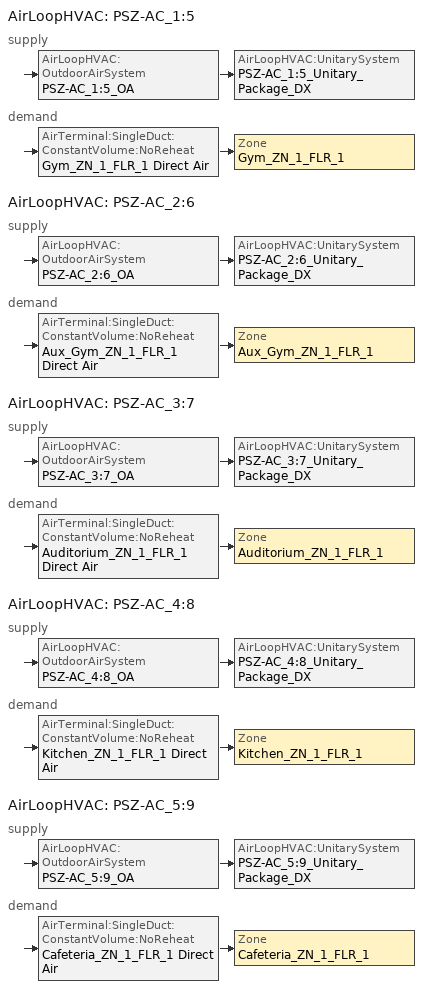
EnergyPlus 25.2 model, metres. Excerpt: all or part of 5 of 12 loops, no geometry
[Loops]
AirLoopHVAC 'PSZ-AC_1:5'
 supply: AirLoopHVAC:OutdoorAirSystem 'PSZ-AC_1:5_OA' > AirLoopHVAC:UnitarySystem 'PSZ-AC_1:5_Unitary_Package_DX'
 demand: AirTerminal:SingleDuct:ConstantVolume:NoReheat 'Gym_ZN_1_FLR_1 Direct Air' > Zone 'Gym_ZN_1_FLR_1'
AirLoopHVAC 'PSZ-AC_2:6'
 supply: AirLoopHVAC:OutdoorAirSystem 'PSZ-AC_2:6_OA' > AirLoopHVAC:UnitarySystem 'PSZ-AC_2:6_Unitary_Package_DX'
 demand: AirTerminal:SingleDuct:ConstantVolume:NoReheat 'Aux_Gym_ZN_1_FLR_1 Direct Air' > Zone 'Aux_Gym_ZN_1_FLR_1'
AirLoopHVAC 'PSZ-AC_3:7'
 supply: AirLoopHVAC:OutdoorAirSystem 'PSZ-AC_3:7_OA' > AirLoopHVAC:UnitarySystem 'PSZ-AC_3:7_Unitary_Package_DX'
 demand: AirTerminal:SingleDuct:ConstantVolume:NoReheat 'Auditorium_ZN_1_FLR_1 Direct Air' > Zone 'Auditorium_ZN_1_FLR_1'
AirLoopHVAC 'PSZ-AC_4:8'
 supply: AirLoopHVAC:OutdoorAirSystem 'PSZ-AC_4:8_OA' > AirLoopHVAC:UnitarySystem 'PSZ-AC_4:8_Unitary_Package_DX'
 demand: AirTerminal:SingleDuct:ConstantVolume:NoReheat 'Kitchen_ZN_1_FLR_1 Direct Air' > Zone 'Kitchen_ZN_1_FLR_1'
AirLoopHVAC 'PSZ-AC_5:9'
 supply: AirLoopHVAC:OutdoorAirSystem 'PSZ-AC_5:9_OA' > AirLoopHVAC:UnitarySystem 'PSZ-AC_5:9_Unitary_Package_DX'
 demand: AirTerminal:SingleDuct:ConstantVolume:NoReheat 'Cafeteria_ZN_1_FLR_1 Direct Air' > Zone 'Cafeteria_ZN_1_FLR_1'
[AirLoopHVAC] Design supply air flow rate=Autosize
PSZ-AC_1:5; PSZ-AC_2:6; PSZ-AC_3:7; PSZ-AC_4:8; PSZ-AC_5:9
[AirLoopHVAC:UnitarySystem] Availability schedule=ALWAYS_ON; Control type=Load; Cooling supply air flow rate=Autosize; Cooling supply air flow rate method=SupplyAirFlowRate; Dehumidification control type=None; Dx heating coil sizing ratio=1; Fan placement=DrawThrough; Heating supply air flow rate=Autosize; Heating supply air flow rate method=SupplyAirFlowRate; Latent load control=SensibleOnlyLoadControl; Maximum supply air temperature=Autosize; Minimum supply air temperature=2; No load supply air flow rate=Autosize; No load supply air flow rate control set to low speed=No; No load supply air flow rate method=SupplyAirFlowRate; Supply air fan operating mode schedule=HVACOperationSchd; Use doas dx cooling coil=No
Name | Controlling zone or thermostat location | Cooling coil | Design specification multispeed object | Heating coil | Supply fan
PSZ-AC_1:5_Unitary_Package_DX | Gym_ZN_1_FLR_1 | PSZ-AC_1:5_CoolC DXCoil | PSZ-AC_1:5_Unitary_Package_DX_Perf | PSZ-AC_1:5_HeatC | PSZ-AC_1:5_addAQ Fan
PSZ-AC_2:6_Unitary_Package_DX | Aux_Gym_ZN_1_FLR_1 | PSZ-AC_2:6_CoolC DXCoil | PSZ-AC_2:6_Unitary_Package_DX_Perf | PSZ-AC_2:6_HeatC | PSZ-AC_2:6_addAQ Fan
PSZ-AC_3:7_Unitary_Package_DX | Auditorium_ZN_1_FLR_1 | PSZ-AC_3:7_CoolC DXCoil | PSZ-AC_3:7_Unitary_Package_DX_Perf | PSZ-AC_3:7_HeatC | PSZ-AC_3:7_addAQ Fan
PSZ-AC_4:8_Unitary_Package_DX | Kitchen_ZN_1_FLR_1 | PSZ-AC_4:8_CoolC DXCoil | PSZ-AC_4:8_Unitary_Package_DX_Perf | PSZ-AC_4:8_HeatC | PSZ-AC_4:8_addAQ Fan
PSZ-AC_5:9_Unitary_Package_DX | Cafeteria_ZN_1_FLR_1 | PSZ-AC_5:9_CoolC DXCoil | PSZ-AC_5:9_Unitary_Package_DX_Perf | PSZ-AC_5:9_HeatC | PSZ-AC_5:9_addAQ Fan
[AirTerminal:SingleDuct:ConstantVolume:NoReheat] Availability schedule=ALWAYS_ON; Maximum air flow rate=Autosize
Auditorium_ZN_1_FLR_1 Direct Air; Aux_Gym_ZN_1_FLR_1 Direct Air; Cafeteria_ZN_1_FLR_1 Direct Air; Gym_ZN_1_FLR_1 Direct Air; Kitchen_ZN_1_FLR_1 Direct Air
[Coil:Cooling:DX:MultiSpeed] 2017 speed 1 rated evaporator fan power per volume flow rate=0; 2017 speed 2 rated evaporator fan power per volume flow rate=0; 2023 speed 1 rated evaporator fan power per volume flow rate=934.4; 2023 speed 2 rated evaporator fan power per volume flow rate=934.4; Apply latent degradation to speeds greater than 1=No; Apply part load fraction to speeds greater than 1=No; Availability schedule=ALWAYS_ON; Basin heater setpoint temperature=2; Condenser type=AirCooled; Fuel type=Electricity; Maximum outdoor dry bulb temperature for crankcase heater operation=10; Number of speeds=2; Speed 1 energy input ratio function of flow fraction curve=PSZ-AC_CoolCLennoxStandard10Ton_TGA120S2B_EIRFFF; Speed 1 energy input ratio function of temperature curve=PSZ-AC_CoolCLennoxStandard10Ton_TGA120S2B_EIRFT; Speed 1 evaporative condenser effectiveness=0.9; Speed 1 part load fraction correlation curve=PSZ-AC_CoolCLennoxStandard10Ton_TGA120S2B_PLR; Speed 1 rated waste heat fraction of power input=0.2; Speed 1 total cooling capacity function of flow fraction curve=PSZ-AC_CoolCLennoxStandard10Ton_TGA120S2B_CapFF; Speed 1 total cooling capacity function of temperature curve=PSZ-AC_CoolCLennoxStandard10Ton_TGA120S2B_CapFT; Speed 2 energy input ratio function of flow fraction curve=PSZ-AC_CoolCLennoxStandard10Ton_TGA120S2B_EIRFFF; Speed 2 energy input ratio function of temperature curve=PSZ-AC_CoolCLennoxStandard10Ton_TGA120S2B_EIRFT; Speed 2 evaporative condenser effectiveness=0.9; Speed 2 part load fraction correlation curve=PSZ-AC_CoolCLennoxStandard10Ton_TGA120S2B_PLR; Speed 2 rated waste heat fraction of power input=0.2; Speed 2 total cooling capacity function of flow fraction curve=PSZ-AC_CoolCLennoxStandard10Ton_TGA120S2B_CapFF; Speed 2 total cooling capacity function of temperature curve=PSZ-AC_CoolCLennoxStandard10Ton_TGA120S2B_CapFT
Name | Speed 1 gross rated cooling cop | Speed 1 gross rated sensible heat ratio | Speed 1 gross rated total cooling capacity | Speed 1 rated air flow rate | Speed 2 gross rated cooling cop | Speed 2 gross rated sensible heat ratio | Speed 2 gross rated total cooling capacity | Speed 2 rated air flow rate
PSZ-AC_1:5_CoolC DXCoil | 3.39929 | 0.74066 | 44554.25 | 3.02256 | 3.39929 | 0.74066 | 89108.5 | 4.53384
PSZ-AC_2:6_CoolC DXCoil | 3.39929 | 0.77223 | 36160.7 | 2.70328 | 3.39929 | 0.77223 | 72321.43 | 4.05492
PSZ-AC_3:7_CoolC DXCoil | 3.39929 | 0.69877 | 47221.8 | 2.77025 | 3.39929 | 0.69877 | 94443.57 | 4.15537
PSZ-AC_4:8_CoolC DXCoil | 3.79883 | 0.75646 | 18202.75 | 1.29789 | 3.79883 | 0.75646 | 36405.5 | 1.94683
PSZ-AC_5:9_CoolC DXCoil | 3.73224 | 0.69877 | 33499.4 | 1.96523 | 3.73224 | 0.69877 | 66998.73 | 2.94784
[Coil:Heating:Fuel] Availability schedule=ALWAYS_ON; Burner efficiency=0.8; Fuel type=NaturalGas; Nominal capacity=Autosize
PSZ-AC_1:5_HeatC; PSZ-AC_2:6_HeatC; PSZ-AC_3:7_HeatC; PSZ-AC_4:8_HeatC; PSZ-AC_5:9_HeatC
[Controller:MechanicalVentilation] Availability schedule=MinOA_MotorizedDamper_Sched; Demand controlled ventilation=Yes; System outdoor air method=ZoneSum
Name | Zone or zonelist name 1 | Design specification outdoor air object name 1 | Design specification zone air distribution object name 1
Auditorium VentControl | Auditorium_ZN_1_FLR_1 | CM DSOA Auditorium_ZN_1_FLR_1 | CM DSZAD Auditorium_ZN_1_FLR_1
Aux Gym Vent Control | Aux_Gym_ZN_1_FLR_1 | CM DSOA Aux_Gym_ZN_1_FLR_1 | CM DSZAD Aux_Gym_ZN_1_FLR_1
Cafeteria Vent Control | Cafeteria_ZN_1_FLR_1 | CM DSOA Cafeteria_ZN_1_FLR_1 | CM DSZAD Cafeteria_ZN_1_FLR_1
[Controller:OutdoorAir] Economizer control action type=ModulateFlow; Economizer control type=DifferentialDryBulb; Lockout type=LockoutWithHeating; Maximum outdoor air flow rate=Autosize; Minimum limit type=FixedMinimum
Name | Minimum outdoor air flow rate | Minimum outdoor air schedule | Mechanical ventilation controller
PSZ-AC_1:5_OA_Controller | Autosize | MinOA_MotorizedDamper_Sched
PSZ-AC_2:6_OA_Controller | 0 | MinOA_MotorizedDamper_Sched | Aux Gym Vent Control
PSZ-AC_3:7_OA_Controller | 0 | MinOA_MotorizedDamper_Sched | Auditorium VentControl
PSZ-AC_4:8_OA_Controller | Autosize | Kitchen_Exhaust_SCH
PSZ-AC_5:9_OA_Controller | 0 | MinOA_MotorizedDamper_Sched | Cafeteria Vent Control
[DesignSpecification:OutdoorAir]
Name | Outdoor air flow per person | Outdoor air flow per zone floor area | Outdoor air method | Outdoor air flow per zone
CM DSOA Auditorium_ZN_1_FLR_1 | 0.0023596 | 0.000304781 | Sum
CM DSOA Aux_Gym_ZN_1_FLR_1 | 0 | 0.00152391 | Sum
CM DSOA Cafeteria_ZN_1_FLR_1 | 0.0035394 | 0.000914343 | Sum
SZ DSOA Auditorium_ZN_1_FLR_1 |  | 0.00411454 | Flow/Area
SZ DSOA Aux_Gym_ZN_1_FLR_1 |  | 0.00152391 | Flow/Area
SZ DSOA Cafeteria_ZN_1_FLR_1 |  | 0.0047241 | Flow/Area
SZ DSOA Gym_ZN_1_FLR_1 |  | 0.00152399 | Flow/Area
SZ DSOA Kitchen_ZN_1_FLR_1 |  | 0.00117818 | Maximum | 0.25438
[DesignSpecification:ZoneAirDistribution] Zone air distribution effectiveness in cooling mode=1; Zone air distribution effectiveness in heating mode=1
CM DSZAD Auditorium_ZN_1_FLR_1; CM DSZAD Aux_Gym_ZN_1_FLR_1; CM DSZAD Cafeteria_ZN_1_FLR_1
[EnergyManagementSystem:InternalVariable] Internal data type=Zone Floor Area
Name | Internal data index key
AUDITORIUM_ZN_1_FLR_1_Area | AUDITORIUM_ZN_1_FLR_1
AUX_GYM_ZN_1_FLR_1_Area | AUX_GYM_ZN_1_FLR_1
Cafeteria_ZN_1_FLR_1_Area | Cafeteria_ZN_1_FLR_1
Gym_ZN_1_FLR_1_Area | Gym_ZN_1_FLR_1
Kitchen_ZN_1_FLR_1_Area | Kitchen_ZN_1_FLR_1
[EnergyManagementSystem:Program]
SET_mCl1_Pod_1_ZN_1_FLR_2_Light_EMS_Program: SET mCl1_Pod_1_ZN_1_FLR_2_LSr_IP=0.093*mCl1_Pod_1_ZN_1_FLR_2_LSr/mCl1_Pod_1_ZN_1_FLR_2_Area; IF (mCl1_Pod_1_ZN_1_FLR_2_OSr <= 0) && (mCl1_Pod_1_ZN_1_FLR_2_LSr_IP >= 0.02); SET mCl1_Pod_1_ZN_1_FLR_2_LAr = 0.02*mCl1_Pod_1_ZN_1_FLR_2_Area/0.09290304; ELSE; SET mCl1_Pod_1_ZN_1_FLR_2_LAr = NULL; ENDIF
SET_mCl1_Pod_2_ZN_1_FLR_1_Light_EMS_Program: SET mCl1_Pod_2_ZN_1_FLR_1_LSr_IP=0.093*mCl1_Pod_2_ZN_1_FLR_1_LSr/mCl1_Pod_2_ZN_1_FLR_1_Area; IF (mCl1_Pod_2_ZN_1_FLR_1_OSr <= 0) && (mCl1_Pod_2_ZN_1_FLR_1_LSr_IP >= 0.02); SET mCl1_Pod_2_ZN_1_FLR_1_LAr = 0.02*mCl1_Pod_2_ZN_1_FLR_1_Area/0.09290304; ELSE; SET mCl1_Pod_2_ZN_1_FLR_1_LAr = NULL; ENDIF
SET_mCl1_Pod_2_ZN_1_FLR_2_Light_EMS_Program: SET mCl1_Pod_2_ZN_1_FLR_2_LSr_IP=0.093*mCl1_Pod_2_ZN_1_FLR_2_LSr/mCl1_Pod_2_ZN_1_FLR_2_Area; IF (mCl1_Pod_2_ZN_1_FLR_2_OSr <= 0) && (mCl1_Pod_2_ZN_1_FLR_2_LSr_IP >= 0.02); SET mCl1_Pod_2_ZN_1_FLR_2_LAr = 0.02*mCl1_Pod_2_ZN_1_FLR_2_Area/0.09290304; ELSE; SET mCl1_Pod_2_ZN_1_FLR_2_LAr = NULL; ENDIF
SET_mCl1_Pod_3_ZN_1_FLR_1_Light_EMS_Program: SET mCl1_Pod_3_ZN_1_FLR_1_LSr_IP=0.093*mCl1_Pod_3_ZN_1_FLR_1_LSr/mCl1_Pod_3_ZN_1_FLR_1_Area; IF (mCl1_Pod_3_ZN_1_FLR_1_OSr <= 0) && (mCl1_Pod_3_ZN_1_FLR_1_LSr_IP >= 0.02); SET mCl1_Pod_3_ZN_1_FLR_1_LAr = 0.02*mCl1_Pod_3_ZN_1_FLR_1_Area/0.09290304; ELSE; SET mCl1_Pod_3_ZN_1_FLR_1_LAr = NULL; ENDIF
SET_mCl1_Pod_3_ZN_1_FLR_2_Light_EMS_Program: SET mCl1_Pod_3_ZN_1_FLR_2_LSr_IP=0.093*mCl1_Pod_3_ZN_1_FLR_2_LSr/mCl1_Pod_3_ZN_1_FLR_2_Area; IF (mCl1_Pod_3_ZN_1_FLR_2_OSr <= 0) && (mCl1_Pod_3_ZN_1_FLR_2_LSr_IP >= 0.02); SET mCl1_Pod_3_ZN_1_FLR_2_LAr = 0.02*mCl1_Pod_3_ZN_1_FLR_2_Area/0.09290304; ELSE; SET mCl1_Pod_3_ZN_1_FLR_2_LAr = NULL; ENDIF
SET_mCl2_Pod_1_ZN_1_FLR_1_Light_EMS_Program: SET mCl2_Pod_1_ZN_1_FLR_1_LSr_IP=0.093*mCl2_Pod_1_ZN_1_FLR_1_LSr/mCl2_Pod_1_ZN_1_FLR_1_Area; IF (mCl2_Pod_1_ZN_1_FLR_1_OSr <= 0) && (mCl2_Pod_1_ZN_1_FLR_1_LSr_IP >= 0.02); SET mCl2_Pod_1_ZN_1_FLR_1_LAr = 0.02*mCl2_Pod_1_ZN_1_FLR_1_Area/0.09290304; ELSE; SET mCl2_Pod_1_ZN_1_FLR_1_LAr = NULL; ENDIF
SET_mCl2_Pod_1_ZN_1_FLR_2_Light_EMS_Program: SET mCl2_Pod_1_ZN_1_FLR_2_LSr_IP=0.093*mCl2_Pod_1_ZN_1_FLR_2_LSr/mCl2_Pod_1_ZN_1_FLR_2_Area; IF (mCl2_Pod_1_ZN_1_FLR_2_OSr <= 0) && (mCl2_Pod_1_ZN_1_FLR_2_LSr_IP >= 0.02); SET mCl2_Pod_1_ZN_1_FLR_2_LAr = 0.02*mCl2_Pod_1_ZN_1_FLR_2_Area/0.09290304; ELSE; SET mCl2_Pod_1_ZN_1_FLR_2_LAr = NULL; ENDIF
SET_mCl2_Pod_2_ZN_1_FLR_1_Light_EMS_Program: SET mCl2_Pod_2_ZN_1_FLR_1_LSr_IP=0.093*mCl2_Pod_2_ZN_1_FLR_1_LSr/mCl2_Pod_2_ZN_1_FLR_1_Area; IF (mCl2_Pod_2_ZN_1_FLR_1_OSr <= 0) && (mCl2_Pod_2_ZN_1_FLR_1_LSr_IP >= 0.02); SET mCl2_Pod_2_ZN_1_FLR_1_LAr = 0.02*mCl2_Pod_2_ZN_1_FLR_1_Area/0.09290304; ELSE; SET mCl2_Pod_2_ZN_1_FLR_1_LAr = NULL; ENDIF
SET_mCl2_Pod_2_ZN_1_FLR_2_Light_EMS_Program: SET mCl2_Pod_2_ZN_1_FLR_2_LSr_IP=0.093*mCl2_Pod_2_ZN_1_FLR_2_LSr/mCl2_Pod_2_ZN_1_FLR_2_Area; IF (mCl2_Pod_2_ZN_1_FLR_2_OSr <= 0) && (mCl2_Pod_2_ZN_1_FLR_2_LSr_IP >= 0.02); SET mCl2_Pod_2_ZN_1_FLR_2_LAr = 0.02*mCl2_Pod_2_ZN_1_FLR_2_Area/0.09290304; ELSE; SET mCl2_Pod_2_ZN_1_FLR_2_LAr = NULL; ENDIF
SET_mCl2_Pod_3_ZN_1_FLR_1_Light_EMS_Program: SET mCl2_Pod_3_ZN_1_FLR_1_LSr_IP=0.093*mCl2_Pod_3_ZN_1_FLR_1_LSr/mCl2_Pod_3_ZN_1_FLR_1_Area; IF (mCl2_Pod_3_ZN_1_FLR_1_OSr <= 0) && (mCl2_Pod_3_ZN_1_FLR_1_LSr_IP >= 0.02); SET mCl2_Pod_3_ZN_1_FLR_1_LAr = 0.02*mCl2_Pod_3_ZN_1_FLR_1_Area/0.09290304; ELSE; SET mCl2_Pod_3_ZN_1_FLR_1_LAr = NULL; ENDIF
SET_mCl2_Pod_3_ZN_1_FLR_2_Light_EMS_Program: SET mCl2_Pod_3_ZN_1_FLR_2_LSr_IP=0.093*mCl2_Pod_3_ZN_1_FLR_2_LSr/mCl2_Pod_3_ZN_1_FLR_2_Area; IF (mCl2_Pod_3_ZN_1_FLR_2_OSr <= 0) && (mCl2_Pod_3_ZN_1_FLR_2_LSr_IP >= 0.02); SET mCl2_Pod_3_ZN_1_FLR_2_LAr = 0.02*mCl2_Pod_3_ZN_1_FLR_2_Area/0.09290304; ELSE; SET mCl2_Pod_3_ZN_1_FLR_2_LAr = NULL; ENDIF
SetBoilerCurve: IF BoilerPLR >= PLRx; IF BoilerType == 1; SET BoilerCurve = 0.975 + 0.305*BoilerPLR - 0.527*(BoilerPLR^2) + 0.249*(BoilerPLR^3); ELSE; SET BoilerCurve = 0.907 + 0.320*BoilerPLR - 0.420*(BoilerPLR^2) + 0.193*(BoilerPLR^3); ENDIF; ELSE; IF BoilerPLR == 0; SET BoilerCurve = NULL; ELSE; IF BoilerPLR <0.05; SET BoilerCurve = (0.05/(0.05 + SkinLossRate)) * (Ecx/EtRated); ELSE; SET BoilerCurve = (BoilerPLR/(BoilerPLR + SkinLossRate)) * (Ecx/EtRated); ENDIF; ENDIF; ENDIF
SetBoilerPar: SET CapRated =  653780.42; SET EtRated =  0.8; SET CapRated = (CapRated *3.412)/1000; SET SkinLossRate = 0.02; SET BoilerType = 1; IF BoilerType  == 1; IF CapRated >10000; SET PLRx = 0.2; ELSEIF CapRated >5000; SET PLRx = 0.25; ELSEIF CapRated >1000; SET PLRx = 0.33; ELSE; SET BoilerType = 2; SET PLRx = 0.2; ENDIF; ELSE; SET PLRx = 0.2; ENDIF; IF BoilerType == 1; SET CurveX = 0.975 + 0.305 * PLRx - 0.527 * (PLRx^2) + 0.249 * (PLRx^3); ELSE; SET CurveX = 0.907 + 0.320 * PLRx - 0.420 * (PLRx^2) + 0.193 * (PLRx^3); ENDIF; SET LoadX = CapRated * PLRx; SET Etx = CurveX * EtRated; SET InputEx = LoadX/Etx; SET SkinEx = CapRated * SkinLossRate; SET Ecx = (LoadX + SkinEx)/InputEx
Transformer_Load_Prog: SET Wired_LTG = Facility_Int_LTG*0.0194
[EnergyManagementSystem:ProgramCallingManager]
BoilerCurveManager: InsideHVACSystemIterationLoop; SetBoilerCurve
BoilerParManager: BeginNewEnvironment; SetBoilerPar
OA_BASED_OPTIMUM_START_EMS_Program Manager: BeginTimestepBeforePredictor; OA_BASED_OPTIMUM_START_EMS_Program
SET_AUDITORIUM_ZN_1_FLR_1_Light_EMS_Program_Prog_Manager: BeginTimestepBeforePredictor; SET_AUDITORIUM_ZN_1_FLR_1_Light_EMS_Program
SET_AUX_GYM_ZN_1_FLR_1_Light_EMS_Program_Prog_Manager: BeginTimestepBeforePredictor; SET_AUX_GYM_ZN_1_FLR_1_Light_EMS_Program
SET_BATHROOMS_ZN_1_FLR_1_Light_EMS_Program_Prog_Manager: BeginTimestepBeforePredictor; SET_BATHROOMS_ZN_1_FLR_1_Light_EMS_Program
SET_BATHROOMS_ZN_1_FLR_2_Light_EMS_Program_Prog_Manager: BeginTimestepBeforePredictor; SET_BATHROOMS_ZN_1_FLR_2_Light_EMS_Program
SET_Cafeteria_ZN_1_FLR_1_Light_EMS_Program_Prog_Manager: BeginTimestepBeforePredictor; SET_Cafeteria_ZN_1_FLR_1_Light_EMS_Program
SET_Gym_ZN_1_FLR_1_Light_EMS_Program_Prog_Manager: BeginTimestepBeforePredictor; SET_Gym_ZN_1_FLR_1_Light_EMS_Program
SET_Kitchen_ZN_1_FLR_1_Light_EMS_Program_Prog_Manager: BeginTimestepBeforePredictor; SET_Kitchen_ZN_1_FLR_1_Light_EMS_Program
SET_LMC_ZN_1_FLR_2_Light_EMS_Program_Prog_Manager: BeginTimestepBeforePredictor; SET_LMC_ZN_1_FLR_2_Light_EMS_Program
SET_Lobby_ZN_1_FLR_1_Light_EMS_Program_Prog_Manager: BeginTimestepBeforePredictor; SET_Lobby_ZN_1_FLR_1_Light_EMS_Program
SET_Lobby_ZN_1_FLR_2_Light_EMS_Program_Prog_Manager: BeginTimestepBeforePredictor; SET_Lobby_ZN_1_FLR_2_Light_EMS_Program
SET_Main_Corridor_ZN_1_FLR_1_Light_EMS_Program_Prog_Manager: BeginTimestepBeforePredictor; SET_Main_Corridor_ZN_1_FLR_1_Light_EMS_Program
SET_Main_Corridor_ZN_1_FLR_2_Light_EMS_Program_Prog_Manager: BeginTimestepBeforePredictor; SET_Main_Corridor_ZN_1_FLR_2_Light_EMS_Program
SET_Mech_ZN_1_FLR_1_Light_EMS_Program_Prog_Manager: BeginTimestepBeforePredictor; SET_Mech_ZN_1_FLR_1_Light_EMS_Program
SET_Mech_ZN_1_FLR_2_Light_EMS_Program_Prog_Manager: BeginTimestepBeforePredictor; SET_Mech_ZN_1_FLR_2_Light_EMS_Program
SET_Offices_ZN_1_FLR_1_Light_EMS_Program_Prog_Manager: BeginTimestepBeforePredictor; SET_Offices_ZN_1_FLR_1_Light_EMS_Program
SET_Offices_ZN_1_FLR_2_Light_EMS_Program_Prog_Manager: BeginTimestepBeforePredictor; SET_Offices_ZN_1_FLR_2_Light_EMS_Program
SET_cCL1_Pod_1_ZN_1_FLR_1_Light_EMS_Program_Prog_Manager: BeginTimestepBeforePredictor; SET_cCL1_Pod_1_ZN_1_FLR_1_Light_EMS_Program
SET_cCL1_Pod_1_ZN_1_FLR_2_Light_EMS_Program_Prog_Manager: BeginTimestepBeforePredictor; SET_cCL1_Pod_1_ZN_1_FLR_2_Light_EMS_Program
SET_cCL1_Pod_2_ZN_1_FLR_1_Light_EMS_Program_Prog_Manager: BeginTimestepBeforePredictor; SET_cCL1_Pod_2_ZN_1_FLR_1_Light_EMS_Program
SET_cCL1_Pod_2_ZN_1_FLR_2_Light_EMS_Program_Prog_Manager: BeginTimestepBeforePredictor; SET_cCL1_Pod_2_ZN_1_FLR_2_Light_EMS_Program
SET_cCL1_Pod_3_ZN_1_FLR_1_Light_EMS_Program_Prog_Manager: BeginTimestepBeforePredictor; SET_cCL1_Pod_3_ZN_1_FLR_1_Light_EMS_Program
SET_cCL1_Pod_3_ZN_1_FLR_2_Light_EMS_Program_Prog_Manager: BeginTimestepBeforePredictor; SET_cCL1_Pod_3_ZN_1_FLR_2_Light_EMS_Program
SET_cCL2_Pod_1_ZN_1_FLR_1_Light_EMS_Program_Prog_Manager: BeginTimestepBeforePredictor; SET_cCL2_Pod_1_ZN_1_FLR_1_Light_EMS_Program
SET_cCL2_Pod_1_ZN_1_FLR_2_Light_EMS_Program_Prog_Manager: BeginTimestepBeforePredictor; SET_cCL2_Pod_1_ZN_1_FLR_2_Light_EMS_Program
SET_cCL2_Pod_2_ZN_1_FLR_1_Light_EMS_Program_Prog_Manager: BeginTimestepBeforePredictor; SET_cCL2_Pod_2_ZN_1_FLR_1_Light_EMS_Program
SET_cCL2_Pod_2_ZN_1_FLR_2_Light_EMS_Program_Prog_Manager: BeginTimestepBeforePredictor; SET_cCL2_Pod_2_ZN_1_FLR_2_Light_EMS_Program
SET_cCL2_Pod_3_ZN_1_FLR_1_Light_EMS_Program_Prog_Manager: BeginTimestepBeforePredictor; SET_cCL2_Pod_3_ZN_1_FLR_1_Light_EMS_Program
SET_cCL2_Pod_3_ZN_1_FLR_2_Light_EMS_Program_Prog_Manager: BeginTimestepBeforePredictor; SET_cCL2_Pod_3_ZN_1_FLR_2_Light_EMS_Program
SET_cPOD1_ZN_1_FLR_1_Light_EMS_Program_Prog_Manager: BeginTimestepBeforePredictor; SET_cPOD1_ZN_1_FLR_1_Light_EMS_Program
SET_cPOD1_ZN_1_FLR_2_Light_EMS_Program_Prog_Manager: BeginTimestepBeforePredictor; SET_cPOD1_ZN_1_FLR_2_Light_EMS_Program
SET_cPOD2_ZN_1_FLR_1_Light_EMS_Program_Prog_Manager: BeginTimestepBeforePredictor; SET_cPOD2_ZN_1_FLR_1_Light_EMS_Program
SET_cPOD2_ZN_1_FLR_2_Light_EMS_Program_Prog_Manager: BeginTimestepBeforePredictor; SET_cPOD2_ZN_1_FLR_2_Light_EMS_Program
SET_cPOD3_ZN_1_FLR_1_Light_EMS_Program_Prog_Manager: BeginTimestepBeforePredictor; SET_cPOD3_ZN_1_FLR_1_Light_EMS_Program
SET_cPOD3_ZN_1_FLR_2_Light_EMS_Program_Prog_Manager: BeginTimestepBeforePredictor; SET_cPOD3_ZN_1_FLR_2_Light_EMS_Program
SET_mCl1_Pod_1_ZN_1_FLR_1_Light_EMS_Program_Prog_Manager: BeginTimestepBeforePredictor; SET_mCl1_Pod_1_ZN_1_FLR_1_Light_EMS_Program
SET_mCl1_Pod_1_ZN_1_FLR_2_Light_EMS_Program_Prog_Manager: BeginTimestepBeforePredictor; SET_mCl1_Pod_1_ZN_1_FLR_2_Light_EMS_Program
SET_mCl1_Pod_2_ZN_1_FLR_1_Light_EMS_Program_Prog_Manager: BeginTimestepBeforePredictor; SET_mCl1_Pod_2_ZN_1_FLR_1_Light_EMS_Program
SET_mCl1_Pod_2_ZN_1_FLR_2_Light_EMS_Program_Prog_Manager: BeginTimestepBeforePredictor; SET_mCl1_Pod_2_ZN_1_FLR_2_Light_EMS_Program
SET_mCl1_Pod_3_ZN_1_FLR_1_Light_EMS_Program_Prog_Manager: BeginTimestepBeforePredictor; SET_mCl1_Pod_3_ZN_1_FLR_1_Light_EMS_Program
SET_mCl1_Pod_3_ZN_1_FLR_2_Light_EMS_Program_Prog_Manager: BeginTimestepBeforePredictor; SET_mCl1_Pod_3_ZN_1_FLR_2_Light_EMS_Program
SET_mCl2_Pod_1_ZN_1_FLR_1_Light_EMS_Program_Prog_Manager: BeginTimestepBeforePredictor; SET_mCl2_Pod_1_ZN_1_FLR_1_Light_EMS_Program
SET_mCl2_Pod_1_ZN_1_FLR_2_Light_EMS_Program_Prog_Manager: BeginTimestepBeforePredictor; SET_mCl2_Pod_1_ZN_1_FLR_2_Light_EMS_Program
SET_mCl2_Pod_2_ZN_1_FLR_1_Light_EMS_Program_Prog_Manager: BeginTimestepBeforePredictor; SET_mCl2_Pod_2_ZN_1_FLR_1_Light_EMS_Program
SET_mCl2_Pod_2_ZN_1_FLR_2_Light_EMS_Program_Prog_Manager: BeginTimestepBeforePredictor; SET_mCl2_Pod_2_ZN_1_FLR_2_Light_EMS_Program
SET_mCl2_Pod_3_ZN_1_FLR_1_Light_EMS_Program_Prog_Manager: BeginTimestepBeforePredictor; SET_mCl2_Pod_3_ZN_1_FLR_1_Light_EMS_Program
SET_mCl2_Pod_3_ZN_1_FLR_2_Light_EMS_Program_Prog_Manager: BeginTimestepBeforePredictor; SET_mCl2_Pod_3_ZN_1_FLR_2_Light_EMS_Program
Transformer_Load_Prog_Manager: AfterPredictorAfterHVACManagers; Transformer_Load_Prog
[EnergyManagementSystem:Sensor]
Name | Output variable or output meter index key | Output variable or output meter
AUDITORIUM_ZN_1_FLR_1_LSr | AUDITORIUM_ZN_1_FLR_1 | Zone Lights Electricity Rate
AUDITORIUM_ZN_1_FLR_1_OSr | AUDITORIUM_ZN_1_FLR_1 | People Occupant Count
AUX_GYM_ZN_1_FLR_1_LSr | AUX_GYM_ZN_1_FLR_1 | Zone Lights Electricity Rate
AUX_GYM_ZN_1_FLR_1_OSr | AUX_GYM_ZN_1_FLR_1 | People Occupant Count
ActualOccupancy | Offices Binary Occupancy | Schedule Value
Cafeteria_ZN_1_FLR_1_LSr | Cafeteria_ZN_1_FLR_1 | Zone Lights Electricity Rate
Cafeteria_ZN_1_FLR_1_OSr | Cafeteria_ZN_1_FLR_1 | People Occupant Count
Facility_Int_LTG |  | InteriorLights:Electricity
Gym_ZN_1_FLR_1_LSr | Gym_ZN_1_FLR_1 | Zone Lights Electricity Rate
Gym_ZN_1_FLR_1_OSr | Gym_ZN_1_FLR_1 | People Occupant Count
Kitchen_ZN_1_FLR_1_LSr | Kitchen_ZN_1_FLR_1 | Zone Lights Electricity Rate
Kitchen_ZN_1_FLR_1_OSr | Kitchen_ZN_1_FLR_1 | People Occupant Count
OAT | Environment | Site Outdoor Air Drybulb Temperature
OAT_F |  | Site Outdoor Air Drybulb Temperature
[Fan:SystemModel] Availability schedule=HVACOperationSchd; Design electric power consumption=Autosize; Design maximum air flow rate=Autosize; Design power sizing method=TotalEfficiencyAndPressure; Electric power minimum flow rate fraction=1; End use subcategory=General; Motor in air stream fraction=1; Number of speeds=2; Speed control method=Discrete; Speed electric power fraction 1=0.4; Speed flow fraction 1=0.66; Speed electric power fraction 2=1; Speed flow fraction 2=1
Name | Design pressure rise | Fan total efficiency | Motor efficiency | Night ventilation mode pressure rise
PSZ-AC_1:5_addAQ Fan | 1018.41 | 0.6006 | 0.924 | 1018.41
PSZ-AC_2:6_addAQ Fan; PSZ-AC_3:7_addAQ Fan | 1018.41 | 0.59605 | 0.917 | 1018.41
PSZ-AC_4:8_addAQ Fan; PSZ-AC_5:9_addAQ Fan | 622.5 | 0.58175 | 0.895 | 622.5
[Fan:ZoneExhaust] Availability schedule=Kitchen_Exhaust_SCH; End use subcategory=General
Name | Fan total efficiency | Maximum flow rate | Pressure rise | Balanced exhaust fraction schedule
GYM_ZN_1_FLR_1 dummy Exhaust Fan | 1 | 2.29414 | 1e-07
Kitchen_ZN_1_FLR_1 Exhaust Fan | 0.385 | 2.54852 | 125 | Kitchen_ZN_1_FLR_1 Exhaust Fan Balanced Exhaust Fraction Schedule
[Refrigeration:Case] Zone=Kitchen_ZN_1_FLR_1; Anti sweat heater control type=None; Availability schedule=ALWAYS_ON; Case anti sweat heater power per unit length=0; Case height=0; Case length=7.32; Case lighting schedule=walkin_occ_lght_sch; Defrost energy correction curve type=None; Fraction of lighting energy to case=1; Humidity at zero anti sweat heater energy=0; Latent case credit curve type=CaseTemperatureMethod; Minimum anti sweat heater power per unit length=0; Rated ambient relative humidity=55; Rated ambient temperature=23.88; Rated total cooling capacity per unit length=734; Standard case lighting power per unit length=33
Name | Case credit fraction schedule | Case defrost drip down schedule | Case defrost power per unit length | Case defrost schedule | Case defrost type | Case operating temperature | Fraction of anti sweat heater energy to case | Latent case credit curve | Operating case fan power per unit length | Rated latent heat ratio | Rated runtime fraction | Refrigerated case restocking schedule | Standard case fan power per unit length | Under case hvac return air fraction
Kitchen_ZN_1_FLR_1_Case:1_WALKINFREEZER | Kitchen_ZN_1_FLR_1_Case:1_WALKINFREEZER_CaseCreditReduxSched | Kitchen_ZN_1_FLR_1_Case:1_WALKINFREEZER_CaseDripDown2aDaySched | 410 | Kitchen_ZN_1_FLR_1_Case:1_WALKINFREEZER_CaseDefrost2aDaySched | Electric | -23 | 0 | Kitchen_ZN_1_FLR_1_Case:1_WALKINFREEZERSingleShelfHorizontal_LatentEnergyMult | 19.5143 | 0.1 | 0.4 | Kitchen_ZN_1_FLR_1_Case:1_WALKINFREEZER_WalkInStockingSched | 19.5143 | 0
Kitchen_ZN_1_FLR_1_Case:2_SELFCONTAINEDDISPLAYCASE |  |  | 0 |  | None | 2 | 0.2 | Kitchen_ZN_1_FLR_1_Case:2_SELFCONTAINEDDISPLAYCASEMultiShelfVertical_LatentEnergyMult | 15.7143 | 0.08 | 0.85 | Kitchen_ZN_1_FLR_1_Case:2_SELFCONTAINEDDISPLAYCASE_CaseStockingSched | 15.7143 | 0.05
[Refrigeration:CaseAndWalkInList]
Name | Case or walkin name 1
RACK1CaseList | Kitchen_ZN_1_FLR_1_Case:1_WALKINFREEZER
RACK2CaseList | Kitchen_ZN_1_FLR_1_Case:2_SELFCONTAINEDDISPLAYCASE
[Refrigeration:CompressorRack] Condenser type=AirCooled; Design condenser fan power=750; Heat rejection location=Zone
Name | Compressor rack cop function of temperature curve | Condenser fan power function of temperature curve | Design compressor rack cop | End use subcategory | Refrigeration case name or walkin name or caseandwalkinlist
RACK1 | RACK1_RackCOPfTCurve | RACK1_RackCondFanCurve2 | 2.34 | LowTempRefrigeration | RACK1CaseList
RACK2 | RACK2_RackCOPfTCurve |  | 7.12 | MedTempRefrigeration | RACK2CaseList
[SetpointManager:MixedAir] Control variable=Temperature
Name | Setpoint node or nodelist
PSZ-AC_1:5_CoolC SAT Manager | PSZ-AC_1:5_CoolC-PSZ-AC_1:5_HeatCNode
PSZ-AC_1:5_HeatC MixedAir Manager | PSZ-AC_1:5_HeatC-PSZ-AC_1:5 FanNode
PSZ-AC_1:5_OAMixed Air Temp Manager | PSZ-AC_1:5_OA-PSZ-AC_1:5_CoolCNode
PSZ-AC_2:6_CoolC SAT Manager | PSZ-AC_2:6_CoolC-PSZ-AC_2:6_HeatCNode
PSZ-AC_2:6_HeatC MixedAir Manager | PSZ-AC_2:6_HeatC-PSZ-AC_2:6 FanNode
PSZ-AC_2:6_OAMixed Air Temp Manager | PSZ-AC_2:6_OA-PSZ-AC_2:6_CoolCNode
PSZ-AC_3:7_CoolC SAT Manager | PSZ-AC_3:7_CoolC-PSZ-AC_3:7_HeatCNode
PSZ-AC_3:7_HeatC MixedAir Manager | PSZ-AC_3:7_HeatC-PSZ-AC_3:7 FanNode
PSZ-AC_3:7_OAMixed Air Temp Manager | PSZ-AC_3:7_OA-PSZ-AC_3:7_CoolCNode
PSZ-AC_4:8_CoolC SAT Manager | PSZ-AC_4:8_CoolC-PSZ-AC_4:8_HeatCNode
PSZ-AC_4:8_HeatC MixedAir Manager | PSZ-AC_4:8_HeatC-PSZ-AC_4:8 FanNode
PSZ-AC_4:8_OAMixed Air Temp Manager | PSZ-AC_4:8_OA-PSZ-AC_4:8_CoolCNode
PSZ-AC_5:9_CoolC SAT Manager | PSZ-AC_5:9_CoolC-PSZ-AC_5:9_HeatCNode
PSZ-AC_5:9_HeatC MixedAir Manager | PSZ-AC_5:9_HeatC-PSZ-AC_5:9 FanNode
PSZ-AC_5:9_OAMixed Air Temp Manager | PSZ-AC_5:9_OA-PSZ-AC_5:9_CoolCNode
[SetpointManager:SingleZone:Cooling] Control variable=Temperature; Maximum supply air temperature=50; Minimum supply air temperature=10
Name | Control zone | Setpoint node or nodelist
SupAirTemp MngrAuditorium_ZN_1_FLR_1 - Clg | Auditorium_ZN_1_FLR_1 | PSZ-AC_3:7 Zone Equipment Inlet Node
SupAirTemp MngrAux_Gym_ZN_1_FLR_1 - Clg | Aux_Gym_ZN_1_FLR_1 | PSZ-AC_2:6 Zone Equipment Inlet Node
SupAirTemp MngrCafeteria_ZN_1_FLR_1 - Clg | Cafeteria_ZN_1_FLR_1 | PSZ-AC_5:9 Zone Equipment Inlet Node
SupAirTemp MngrGym_ZN_1_FLR_1 - Clg | Gym_ZN_1_FLR_1 | PSZ-AC_1:5 Zone Equipment Inlet Node
SupAirTemp MngrKitchen_ZN_1_FLR_1 - Clg | Kitchen_ZN_1_FLR_1 | PSZ-AC_4:8 Zone Equipment Inlet Node
[SetpointManager:SingleZone:Heating] Control variable=Temperature; Maximum supply air temperature=50; Minimum supply air temperature=10
Name | Control zone | Setpoint node or nodelist
SupAirTemp MngrAuditorium_ZN_1_FLR_1 - Htg | Auditorium_ZN_1_FLR_1 | PSZ-AC_3:7 Supply Equipment Outlet Node
SupAirTemp MngrAux_Gym_ZN_1_FLR_1 - Htg | Aux_Gym_ZN_1_FLR_1 | PSZ-AC_2:6 Supply Equipment Outlet Node
SupAirTemp MngrCafeteria_ZN_1_FLR_1 - Htg | Cafeteria_ZN_1_FLR_1 | PSZ-AC_5:9 Supply Equipment Outlet Node
SupAirTemp MngrGym_ZN_1_FLR_1 - Htg | Gym_ZN_1_FLR_1 | PSZ-AC_1:5 Supply Equipment Outlet Node
SupAirTemp MngrKitchen_ZN_1_FLR_1 - Htg | Kitchen_ZN_1_FLR_1 | PSZ-AC_4:8 Supply Equipment Outlet Node
[Sizing:System] 100 outdoor air in cooling=No; 100 outdoor air in heating=No; Central cooling capacity control method=OnOff; Central cooling design supply air humidity ratio=0.007; Central cooling design supply air temperature=12.8; Central heating design supply air humidity ratio=0.008; Central heating design supply air temperature=40; Central heating maximum system air flow ratio=1; Cooling design capacity=Autosize; Cooling design capacity method=CoolingDesignCapacity; Cooling supply air flow rate=0; Cooling supply air flow rate method=DesignDay; Design outdoor air flow rate=Autosize; Heating design capacity=Autosize; Heating design capacity method=HeatingDesignCapacity; Heating supply air flow rate=0; Heating supply air flow rate method=DesignDay; Precool design humidity ratio=0.008; Precool design temperature=12.8; Preheat design humidity ratio=0.008; Preheat design temperature=7; System outdoor air method=ZoneSum; Type of load to size on=Sensible; Type of zone sum to use=Coincident; Zone maximum outdoor air fraction=1
PSZ-AC_1:5; PSZ-AC_2:6; PSZ-AC_3:7; PSZ-AC_4:8; PSZ-AC_5:9
[Sizing:Zone] Account for dedicated outdoor air system=No; Cooling design air flow rate=0; Cooling minimum air flow fraction=0; Dedicated outdoor air high setpoint temperature for design=Autosize; Dedicated outdoor air low setpoint temperature for design=Autosize; Dedicated outdoor air system control strategy=NeutralSupplyAir; Heating design air flow method=DesignDay; Heating design air flow rate=0; Zone cooling design supply air humidity ratio=0.007; Zone cooling design supply air temperature=12.8; Zone cooling design supply air temperature input method=SupplyAirTemperature; Zone heating design supply air humidity ratio=0.008; Zone heating design supply air temperature=40; Zone heating design supply air temperature input method=SupplyAirTemperature
Name | Cooling design air flow method | Cooling minimum air flow | Design specification outdoor air object
Gym_ZN_1_FLR_1 | DesignDay | 0 | SZ DSOA Gym_ZN_1_FLR_1
Aux_Gym_ZN_1_FLR_1 | DesignDay | 0 | SZ DSOA Aux_Gym_ZN_1_FLR_1
Auditorium_ZN_1_FLR_1 | DesignDay | 0 | SZ DSOA Auditorium_ZN_1_FLR_1
Kitchen_ZN_1_FLR_1 | DesignDayWithLimit | 0.25438 | SZ DSOA Kitchen_ZN_1_FLR_1
Cafeteria_ZN_1_FLR_1 | DesignDay | 0 | SZ DSOA Cafeteria_ZN_1_FLR_1
[ThermostatSetpoint:DualSetpoint] Cooling setpoint temperature schedule=CLGSETP_SCH_YES_OPTIMUM; Heating setpoint temperature schedule=HTGSETP_SCH_YES_OPTIMUM
Auditorium_ZN_1_FLR_1 DualSPSched; Aux_Gym_ZN_1_FLR_1 DualSPSched; Cafeteria_ZN_1_FLR_1 DualSPSched; Gym_ZN_1_FLR_1 DualSPSched; Kitchen_ZN_1_FLR_1 DualSPSched
[UnitarySystemPerformance:Multispeed] Cooling speed supply air flow ratio 1=0.66; Heating speed supply air flow ratio 1=1; Cooling speed supply air flow ratio 2=1; Heating speed supply air flow ratio 2=1; No load supply air flow rate ratio=0.66; Number of speeds for cooling=2; Number of speeds for heating=2; Single mode operation=No
PSZ-AC_1:5_Unitary_Package_DX_Perf; PSZ-AC_2:6_Unitary_Package_DX_Perf; PSZ-AC_3:7_Unitary_Package_DX_Perf; PSZ-AC_4:8_Unitary_Package_DX_Perf; PSZ-AC_5:9_Unitary_Package_DX_Perf
[WaterHeater:Mixed]
SHW Booster Water Heater: Ambient temperature indicator=Zone; Ambient temperature zone=KITCHEN_ZN_1_FLR_1; Cold water supply temperature schedule=Booster Water Inlet Temp Schedule; Deadband temperature difference=2; Heater control type=Cycle; Heater fuel type=Electricity; Heater maximum capacity=14000; Heater minimum capacity=0; Heater thermal efficiency=1; Maximum temperature limit=82.2222; Off cycle loss coefficient to ambient temperature=1.59105; Off cycle parasitic fuel type=Electricity; Off cycle parasitic heat fraction to tank=0; On cycle loss coefficient to ambient temperature=1.59105; Peak use flow rate=0.00149607; Setpoint temperature schedule=Booster Water Setpoint Temp Schedule; Tank volume=0.0227125; Use flow rate fraction schedule=BLDG_SWH_SCH
[ZoneControl:Thermostat] Control type schedule=Dual Zone Control Type Sched
Name | Zone or zonelist | Control 1
Auditorium_ZN_1_FLR_1 Thermostat | Auditorium_ZN_1_FLR_1 | Auditorium_ZN_1_FLR_1 DualSPSched
Aux_Gym_ZN_1_FLR_1 Thermostat | Aux_Gym_ZN_1_FLR_1 | Aux_Gym_ZN_1_FLR_1 DualSPSched
Cafeteria_ZN_1_FLR_1 Thermostat | Cafeteria_ZN_1_FLR_1 | Cafeteria_ZN_1_FLR_1 DualSPSched
Gym_ZN_1_FLR_1 Thermostat | Gym_ZN_1_FLR_1 | Gym_ZN_1_FLR_1 DualSPSched
Kitchen_ZN_1_FLR_1 Thermostat | Kitchen_ZN_1_FLR_1 | Kitchen_ZN_1_FLR_1 DualSPSched
[Zone equipment]
Auditorium_ZN_1_FLR_1: Auditorium_ZN_1_FLR_1 Direct Air
Aux_Gym_ZN_1_FLR_1: Aux_Gym_ZN_1_FLR_1 Direct Air
Cafeteria_ZN_1_FLR_1: Cafeteria_ZN_1_FLR_1 Direct Air
Gym_ZN_1_FLR_1: GYM_ZN_1_FLR_1 dummy Exhaust Fan, Gym_ZN_1_FLR_1 Direct Air
Kitchen_ZN_1_FLR_1: Kitchen_ZN_1_FLR_1 Exhaust Fan, Kitchen_ZN_1_FLR_1 Direct Air
[Curve:Biquadratic] Maximum value of x=22; Maximum value of y=46; Minimum value of x=17; Minimum value of y=29
Name | Coefficient1 constant | Coefficient2 x | Coefficient3 x 2 | Coefficient4 y | Coefficient5 y 2 | Coefficient6 x y
PSZ-AC_CoolCLennoxStandard10Ton_TGA120S2B_CapFT | 0.42415 | 0.04426 | -0.00042 | 0.00333 | -8e-05 | -0.00021
PSZ-AC_CoolCLennoxStandard10Ton_TGA120S2B_EIRFT | 1.23649 | -0.02431 | 0.00057 | -0.01434 | 0.00063 | -0.00038
[Curve:Cubic] Maximum value of x=20; Minimum value of x=-35
Name | Coefficient1 constant | Coefficient2 x | Coefficient3 x 2 | Coefficient4 x 3
Kitchen_ZN_1_FLR_1_Case:1_WALKINFREEZERSingleShelfHorizontal_LatentEnergyMult | 0.0236 | 0.0006 | 0 | 0
Kitchen_ZN_1_FLR_1_Case:2_SELFCONTAINEDDISPLAYCASEMultiShelfVertical_LatentEnergyMult | 0.0265263 | 0.00107803 | 6.02558e-05 | 1.23732e-06
[Curve:Quadratic]
Name | Maximum value of x | Minimum value of x | Coefficient1 constant | Coefficient2 x | Coefficient3 x 2
PSZ-AC_CoolCLennoxStandard10Ton_TGA120S2B_CapFF | 1.13877 | 0.75918 | 0.77136 | 0.34053 | -0.11088
PSZ-AC_CoolCLennoxStandard10Ton_TGA120S2B_EIRFFF | 1.13877 | 0.75918 | 1.2055 | -0.32953 | 0.12308
PSZ-AC_CoolCLennoxStandard10Ton_TGA120S2B_PLR | 1 | 0 | 0.771 | 0.229 | 0
RACK1_RackCOPfTCurve | 35 | 10 | 1.7603 | -0.0377 | 0.0004
RACK1_RackCondFanCurve2 | 35 | 0 | 0 | 0.0286 | 0
RACK2_RackCOPfTCurve | 50 | 0 | 1 | 0 | 0
[Schedule:Compact]
ALWAYS_ON: Through: 12/31, For: AllDays, Until: 24:00, 1
BLDG_SWH_SCH: Through: 6/15, For: SummerDesignDay, Until: 07:00, 0.05, Until: 08:00, 0.1, Until: 09:00, 0.34, Until: 10:00, 0.6, Until: 11:00, 0.63, Until: 12:00, 0.72, Until: 13:00, 0.79, Until: 14:00, 0.83, Until: 15:00, 0.61, Until: 16:00, 0.65, Until: 18:00, 0.1, Until: 19:00, 0.19, Until: 20:00, 0.25, Until: 22:00, 0.22, Until: 23:00, 0.12, Until: 24:00, 0.09, For: Weekdays, Until: 07:00, 0, Until: 08:00, 0, Until: 09:00, 0.34, Until: 10:00, 0.6, Until: 11:00, 0.63, Until: 12:00, 0.72, Until: 13:00, 0.79, Until: 14:00, 0.83, Until: 15:00, 0.61, Until: 16:00, 0.65, Until: 18:00, 0.1, Until: 19:00, 0.19, Until: 20:00, 0.25, Until: 22:00, 0, Until: 23:00, 0, Until: 24:00, 0, For: WinterDesignDay, Until: 09:00, 0.03, Until: 13:00, 0.05, Until: 24:00, 0.03, For: Saturday, Until: 09:00, 0, Until: 13:00, 0, Until: 24:00, 0, For: Sunday Holidays AllOtherDays, Until: 08:00, 0, Until: 14:00, 0, Until: 24:00, 0, Through: 9/15, For: SummerDesignDay, Until: 07:00, 0.05, Until: 18:00, 0.1, Until: 19:00, 0.19, Until: 20:00, 0.25, Until: 22:00, 0.22, Until: 23:00, 0.12, Until: 24:00, 0.09, For: Weekdays, Until: 08:00, 0, Until: 18:00, 0.1, Until: 19:00, 0.19, Until: 20:00, 0.25, Until: 22:00, 0, Until: 23:00, 0, Until: 24:00, 0, For: WinterDesignDay, Until: 09:00, 0.03, Until: 13:00, 0.05, Until: 24:00, 0.03, For: Saturday, Until: 09:00, 0, Until: 13:00, 0, Until: 24:00, 0, For: Sunday Holidays AllOtherDays, Until: 08:00, 0, Until: 14:00, 0, Until: 24:00, 0, Through: 12/31, For: SummerDesignDay, Until: 07:00, 0.05, Until: 08:00, 0.1, Until: 09:00, 0.34, Until: 10:00, 0.6, Until: 11:00, 0.63, Until: 12:00, 0.72, Until: 13:00, 0.79, Until: 14:00, 0.83, Until: 15:00, 0.61, Until: 16:00, 0.65, Until: 18:00, 0.1, Until: 19:00, 0.19, Until: 20:00, 0.25, Until: 22:00, 0.22, Until: 23:00, 0.12, Until: 24:00, 0.09, For: Weekdays, Until: 07:00, 0, Until: 08:00, 0, Until: 09:00, 0.34, Until: 10:00, 0.6, Until: 11:00, 0.63, Until: 12:00, 0.72, Until: 13:00, 0.79, Until: 14:00, 0.83, Until: 15:00, 0.61, Until: 16:00, 0.65, Until: 18:00, 0.1, Until: 19:00, 0.19, Until: 20:00, 0.25, Until: 22:00, 0, Until: 23:00, 0, Until: 24:00, 0, For: WinterDesignDay, Until: 09:00, 0.03, Until: 13:00, 0.05, Until: 24:00, 0.03, For: Saturday, Until: 09:00, 0, Until: 13:00, 0, Until: 24:00, 0, For: Sunday Holidays AllOtherDays, Until: 08:00, 0, Until: 14:00, 0, Until: 24:00, 0
Booster Water Inlet Temp Schedule: THROUGH: 12/31, FOR: AllDays, UNTIL: 24:00, 60
Booster Water Setpoint Temp Schedule: THROUGH: 12/31, FOR: AllDays, UNTIL: 24:00, 82.22
CLGSETP_SCH_YES_OPTIMUM: Through: 12/31, For: SummerDesignDay, Until: 24:00, 24, For: WinterDesignDay, Until: 24:00, 29.44, For: Weekdays, Until: 06:00, 29.44, Until: 07:00, 27.8, Until: 08:00, 25.6, Until: 21:00, 24, Until: 24:00, 29.44, For: WeekEnds Holidays AllOtherDays, Until: 24:00, 29.44
Dual Zone Control Type Sched: Through: 12/31, For: AllDays, Until: 24:00, 4
HTGSETP_SCH_YES_OPTIMUM: Through: 12/31, For: SummerDesignDay, Until: 24:00, 15.6, For: WinterDesignDay, Until: 24:00, 21, For: Weekdays, Until: 06:00, 15.6, Until: 07:00, 17.8, Until: 08:00, 20, Until: 21:00, 21, Until: 24:00, 15.6, For: WeekEnds Holidays AllOtherDays, Until: 24:00, 15.6
HVACOperationSchd: Through: 12/31, For: Weekdays SummerDesignDay WinterDesignDay, Until: 07:00, 0, Until: 21:00, 1, Until: 24:00, 0, For: WeekEnds Holidays AllOtherDays, Until: 24:00, 0
Kitchen_Exhaust_SCH: Through: 6/30, For: Weekdays SummerDesignDay WinterDesignDay, Until: 08:00, 0, Until: 17:00, 1, Until: 24:00, 0, For: WeekEnds Holidays AllOtherDays, Until: 24:00, 0, Through: 9/1, For: Weekdays SummerDesignDay WinterDesignDay, Until: 08:00, 0, Until: 17:00, 1, Until: 21:00, 1, Until: 24:00, 0, For: WeekEnds Holidays AllOtherDays, Until: 24:00, 0, Through: 12/31, For: Weekdays SummerDesignDay WinterDesignDay, Until: 08:00, 0, Until: 16:00, 1, Until: 21:00, 1, Until: 24:00, 0, For: WeekEnds Holidays AllOtherDays, Until: 24:00, 0
Kitchen_ZN_1_FLR_1 Exhaust Fan Balanced Exhaust Fraction Schedule: Through: 6/30, For: Weekdays SummerDesignDay WinterDesignDay, Until: 08:00, 1, Until: 17:00, 0.900185, Until: 24:00, 1, For: WeekEnds Holidays AllOtherDays, Until: 24:00, 1, Through: 9/1, For: Weekdays SummerDesignDay WinterDesignDay, Until: 08:00, 1, Until: 17:00, 0.900185, Until: 21:00, 0.900185, Until: 24:00, 1, For: WeekEnds Holidays AllOtherDays, Until: 24:00, 1, Through: 12/31, For: Weekdays SummerDesignDay WinterDesignDay, Until: 08:00, 1, Until: 16:00, 0.900185, Until: 21:00, 0.900185, Until: 24:00, 1, For: WeekEnds Holidays AllOtherDays, Until: 24:00, 1
Kitchen_ZN_1_FLR_1_Case:1_WALKINFREEZER_CaseCreditReduxSched: Through: 12/31, For:AllDays, Interpolate:No, Until: 7:00, 0.2, Until: 21:00, 0.4, Until: 24:00, 0.2
Kitchen_ZN_1_FLR_1_Case:1_WALKINFREEZER_CaseDefrost2aDaySched: Through: 12/31, For:AllDays, Interpolate:Average, Until: 11:00, 0, Until: 11:20, 1, Until: 23:00, 0, Until: 23:20, 1, Until: 24:00, 0
Kitchen_ZN_1_FLR_1_Case:1_WALKINFREEZER_CaseDripDown2aDaySched: Through: 12/31, For:AllDays, Interpolate:Average, Until: 11:00, 0, Until: 11:30, 1, Until: 23:00, 0, Until: 23:30, 1, Until: 24:00, 0
Kitchen_ZN_1_FLR_1_Case:1_WALKINFREEZER_WalkInStockingSched: Through: 12/31, For: Tuesday Friday, Until: 4:00, 0, Until: 5:00, 725, Until: 6:00, 417, Until: 7:00, 290, Until: 24:00, 0, For: AllOtherDays, Until: 4:00, 0, Until: 5:00, 125, Until: 6:00, 117, Until: 7:00, 90, Until: 19:00, 0, Until: 20:00, 125, Until: 21:00, 117, Until: 22:00, 90, Until: 24:00, 0
Kitchen_ZN_1_FLR_1_Case:2_SELFCONTAINEDDISPLAYCASE_CaseStockingSched: Through: 12/31, For:AllDays, Until: 6:00, 0, Until: 7:00, 50, Until: 9:00, 70, Until: 10:00, 80, Until: 11:00, 70, Until: 13:00, 50, Until: 14:00, 80, Until: 15:00, 90, Until: 16:00, 80, Until: 24:00, 0
MinOA_MotorizedDamper_Sched: Through: 12/31, For: Weekdays SummerDesignDay WinterDesignDay, Until: 08:00, 0, Until: 21:00, 1, Until: 24:00, 0, For: WeekEnds Holidays AllOtherDays, Until: 24:00, 0
Offices Binary Occupancy: Through: 6/30, For: Weekdays, Until: 01:00, 0, Until: 02:00, 0, Until: 03:00, 0, Until: 04:00, 0, Until: 05:00, 0, Until: 06:00, 0, Until: 07:00, 0, Until: 08:00, 0, Until: 09:00, 1, Until: 10:00, 1, Until: 11:00, 1, Until: 12:00, 1, Until: 13:00, 1, Until: 14:00, 1, Until: 15:00, 1, Until: 16:00, 1, Until: 17:00, 1, Until: 18:00, 1, Until: 19:00, 1, Until: 21:00, 1, Until: 21:00, 1, Until: 22:00, 0, Until: 23:00, 0, Until: 24:00, 0, For: SummerDesignDay, Until: 08:00, 1e-09, Until: 17:00, 0.95, Until: 21:00, 0.15, Until: 24:00, 1e-09, For: WeekEnds Holidays AllOtherDays, Until: 24:00, 0, Through: 9/1, For: Weekdays, Until: 01:00, 0, Until: 02:00, 0, Until: 03:00, 0, Until: 04:00, 0, Until: 05:00, 0, Until: 06:00, 0, Until: 07:00, 0, Until: 08:00, 0, Until: 09:00, 1, Until: 10:00, 1, Until: 11:00, 1, Until: 12:00, 1, Until: 13:00, 1, Until: 14:00, 1, Until: 15:00, 1, Until: 16:00, 1, Until: 17:00, 1, Until: 18:00, 1, Until: 19:00, 1, Until: 20:00, 1, Until: 21:00, 1, Until: 22:00, 0, Until: 23:00, 0, Until: 24:00, 0, For: SummerDesignDay, Until: 08:00, 1e-09, Until: 17:00, 0.5, Until: 21:00, 0.15, Until: 24:00, 1e-09, For: WeekEnds Holidays AllOtherDays, Until: 24:00, 0, Through: 12/31, For: Weekdays, Until: 01:00, 0, Until: 02:00, 0, Until: 03:00, 0, Until: 04:00, 0, Until: 05:00, 0, Until: 06:00, 0, Until: 07:00, 0, Until: 08:00, 0, Until: 09:00, 1, Until: 10:00, 1, Until: 11:00, 1, Until: 12:00, 1, Until: 13:00, 1, Until: 14:00, 1, Until: 15:00, 1, Until: 16:00, 1, Until: 17:00, 1, Until: 18:00, 1, Until: 19:00, 1, Until: 20:00, 1, Until: 21:00, 1, Until: 22:00, 0, Until: 23:00, 0, Until: 24:00, 0, For: SummerDesignDay, Until: 08:00, 1e-09, Until: 17:00, 0.95, Until: 21:00, 0.15, Until: 24:00, 1e-09, For: WeekEnds WinterDesignDay Holidays AllOtherDays, Until: 24:00, 0
walkin_occ_lght_SCH: Through: 6/30, For: Weekdays, Until: 7:00, 0.1773, Until: 21:00, 0.468, Until: 24:00, 0.1773, For: SummerDesignDay, Until: 24:00, 1, For: WinterDesignDay, Until: 24:00, 0, For: WeekEnds Holidays AllOtherDays, Until: 24:00, 0.1773, Through: 9/1, For: Weekdays, Until: 8:00, 0.1773, Until: 20:00, 0.26, Until: 24:00, 0.1773, For: SummerDesignDay, Until: 24:00, 1, For: WinterDesignDay, Until: 24:00, 0, For: WeekEnds Holidays AllOtherDays, Until: 24:00, 0.1773, Through: 12/31, For: Weekdays, Until: 7:00, 0.1773, Until: 21:00, 0.468, Until: 24:00, 0.1773, For: SummerDesignDay, Until: 24:00, 1, For: WinterDesignDay, Until: 24:00, 0, For: WeekEnds Holidays AllOtherDays, Until: 24:00, 0.1773
